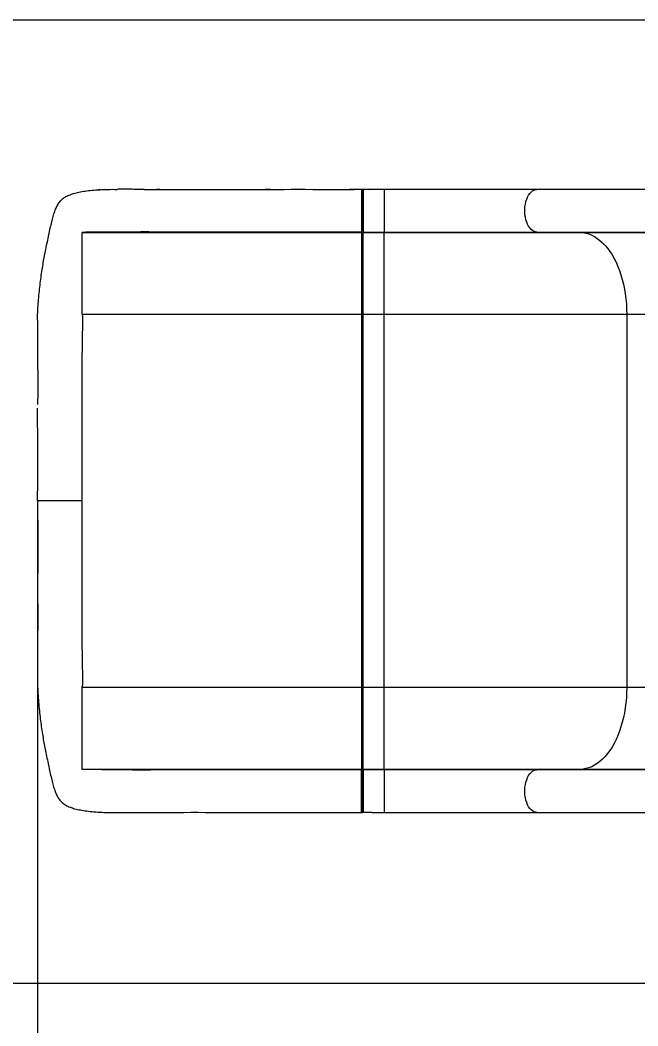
# Model space of a CAD drawing. Header units: millimetres. Extents: x -4275 to 3276, y -2359 to 2399.
# Drawn here: x -1463 to -768, y -305 to 827 of the extents above; entities that cross this region are included whole.
import ezdxf

# ---------------------------------------------------------------- set-up
doc = ezdxf.new("R2010")
doc.units = ezdxf.units.MM
doc.layers.add('DIKOM_ОБЪЕКТ', color=7, linetype='Continuous')
doc.layers.add('DIKOM_РАЗМЕР_ОБЪЕКТА', color=7, linetype='Continuous')
doc.styles.add('style1', font='arialbd.ttf', dxfattribs={"width": 0.8})
doc.dimstyles.new('1-50', dxfattribs={"dimtxt": 300, "dimasz": 200, "dimexe": 100, "dimexo": 0, "dimgap": 100, "dimtad": 1, "dimtoh": 1, "dimtxsty": 'style1', "dimcen": 200, "dimclrd": 7, "dimclre": 7, "dimclrt": 7, "dimadec": 1, "dimazin": 2, "dimtfac": 1, "dimtmove": 0, "dimatfit": 2, "dimfxl": 0, "dimlwd": 25, "dimlwe": 18, "dimarcsym": 0})

# ---------------------------------------------------------------- blocks, each defined once
blk = doc.blocks.new('A$Cf47a72d9')
at = {"color": 7, "linetype": 'Continuous', "lineweight": 15}
for p, q in [((70.8, 893.2), (70.1, 893.1)), ((135.2, 893.5), (134.1, 893.5)), ((137.4, 893.5), (135.2, 893.5)), ((364.5, 893.5), (350.8, 893.5)), ((374, 893.5), (364.5, 893.5)), ((365.5, 893.5), (364.7, 893.5)), ((365.2, 893), (365.2, 893.2)), ((366.1, 892.4), (365.2, 893.2)), ((376, 893.5), (366.4, 893.5)), ((374, 893.5), (374.1, 893.5)), ((390, 893.5), (376, 893.5)), ((390, 893.5), (390, 845.5)), ((717.3, 893.5), (562, 893.5)), ((50.1, 845), (50, 845)), ((50, 845), (364.6, 845)), ((50, 843.7), (50, 843.7)), ((50.6, 845.1), (50.1, 845)), ((50.1, 845), (50.1, 845)), ((139.4, 845.5), (134, 845.5)), ((153.7, 845.5), (139.4, 845.5)), ((310.9, 845.5), (153.7, 845.5)), ((364.6, 845.5), (310.9, 845.5)), ((364.6, 845.8), (364.6, 845.7)), ((364.6, 845.5), (364.6, 845)), ((364.6, 845), (364.6, 753)), ((365.3, 845.8), (366.2, 846.7)), ((365.3, 845.3), (366.2, 846.3)), ((365.3, 845.3), (365.3, 845.8)), ((365.3, 753), (365.3, 845.3)), ((365.9, 846), (365.9, 845.5)), ((365.9, 845.5), (365.9, 753)), ((366.2, 846.3), (366.4, 845.6)), ((366.4, 845.5), (390, 845.5)), ((366.4, 845), (366.4, 845.5)), ((366.4, 845), (390, 845)), ((366.4, 753), (366.4, 845)), ((390, 845.5), (562, 845.5)), ((390, 845), (390, 845.5)), ((390, 845), (610.5, 845)), ((390, 753), (390, 845)), ((562, 845.5), (717.3, 845.5)), ((562, 845.5), (610.5, 845)), ((610.5, 845), (743.1, 845)), ((50, 824.6), (50, 829.3)), ((50, 797.5), (50, 803.9)), ((50, 753), (50, 760.2)), ((50, 753), (50, 752.5)), ((50, 753), (364.6, 753)), ((50, 752.5), (50, 751.9)), ((364.6, 753), (365.3, 753)), ((364.6, 753), (364.6, 333)), ((365.3, 333), (365.3, 753)), ((365.3, 753), (365.9, 753)), ((365.9, 753), (365.9, 333)), ((366.4, 753), (365.9, 753)), ((366.4, 753), (390, 753)), ((366.4, 333), (366.4, 753)), ((390, 753), (663, 753)), ((390, 333), (390, 753)), ((663, 753), (818.3, 753)), ((663, 753), (663, 333)), ((50, 543), (50, 687.7)), ((0, 543.6), (0.1, 564.8)), ((0, 543), (0, 543.6)), ((50, 398.3), (50, 543)), ((0, 334), (0.2, 331.6)), ((0.2, 331.6), (0.3, 329.3)), ((50, 333.5), (50, 334.1)), ((50, 333), (50, 333.5)), ((50, 325.8), (50, 333)), ((364.6, 333), (50, 333)), ((364.6, 333), (364.6, 241)), ((364.6, 333), (365.3, 333)), ((365.3, 240.7), (365.3, 333)), ((365.9, 333), (365.3, 333)), ((365.9, 333), (365.9, 240.5)), ((366.4, 333), (365.9, 333)), ((390, 333), (366.4, 333)), ((366.4, 241), (366.4, 333)), ((663, 333), (390, 333)), ((390, 241), (390, 333)), ((818.3, 333), (663, 333)), ((50, 282.1), (50, 288.5)), ((50, 256.7), (50, 261.4)), ((50, 242.3), (50, 242.3)), ((50.1, 241), (50, 241)), ((364.6, 241), (50, 241)), ((50.1, 241), (50.1, 241)), ((50.6, 240.9), (50.1, 241)), ((139.4, 240.5), (134, 240.5)), ((153.7, 240.5), (139.4, 240.5)), ((310.9, 240.5), (153.7, 240.5)), ((364.6, 240.5), (310.9, 240.5)), ((364.6, 241), (364.6, 240.5)), ((364.6, 240.2), (364.6, 240.3)), ((365.3, 240.2), (365.3, 240.7)), ((365.9, 240.1), (365.3, 240.7)), ((365.3, 240.2), (365.9, 239.5)), ((365.9, 240.5), (365.9, 240)), ((366.1, 239.2), (366.1, 239.6)), ((366.4, 240.4), (366.2, 239.9)), ((366.4, 240.5), (366.4, 241)), ((390, 241), (366.4, 241)), ((390, 240.5), (366.4, 240.5)), ((610.5, 241), (390, 241)), ((390, 240.5), (390, 241)), ((390, 240.5), (390, 192.5)), ((562, 240.5), (390, 240.5)), ((610.5, 241), (562, 240.5)), ((717.3, 240.5), (562, 240.5)), ((743.1, 241), (610.5, 241)), ((69.2, 192.9), (69.8, 192.9)), ((69.8, 192.9), (70.8, 192.8)), ((134.1, 192.5), (135.3, 192.5)), ((135.3, 192.5), (137.4, 192.5)), ((350, 192.5), (350.8, 192.5)), ((350.8, 192.5), (364.5, 192.5)), ((364.5, 192.5), (364.5, 192.7)), ((374, 192.5), (364.5, 192.5)), ((364.6, 192.5), (365.5, 192.5)), ((365.2, 192.8), (366.1, 193.6)), ((366.2, 193.3), (366.4, 192.6)), ((376, 192.5), (366.4, 192.5)), ((374.1, 192.5), (374, 192.5)), ((376, 192.5), (390, 192.5)), ((562, 192.5), (717.3, 192.5))]:
    blk.add_line(p, q, dxfattribs=at)
at = {"color": 7, "linetype": 'Continuous', "lineweight": 15, "flags": 128}
for points in [[(562, 845.5), (560.3, 845.7), (558.6, 846.3), (557, 847.2), (555.4, 848.5), (553.9, 850.1), (552.6, 852), (551.4, 854.2), (550.4, 856.6), (549.6, 859.3), (548.9, 862.1), (548.5, 865), (548.3, 868), (548.3, 871), (548.5, 874), (548.9, 876.9), (549.6, 879.7), (550.4, 882.4), (551.4, 884.8), (552.6, 887), (553.9, 888.9), (555.4, 890.5), (557, 891.8), (558.6, 892.7), (560.3, 893.3), (562, 893.5)], [(610.5, 845), (613.8, 844.8), (617.1, 844.2), (620.4, 843.3), (623.6, 842), (626.8, 840.4), (629.9, 838.4), (632.9, 836.1), (635.8, 833.4), (638.7, 830.5), (641.4, 827.2), (644, 823.7), (646.5, 819.9), (648.8, 815.8), (651, 811.5), (653, 806.9), (654.8, 802.1), (656.5, 797.2), (658, 792), (659.3, 786.7), (660.4, 781.3), (661.3, 775.8), (662.1, 770.2), (662.6, 764.5), (662.9, 758.8), (663, 753)], [(663, 333), (662.9, 327.2), (662.6, 321.5), (662.1, 315.8), (661.3, 310.2), (660.4, 304.7), (659.3, 299.3), (658, 294), (656.5, 288.8), (654.8, 283.9), (653, 279.1), (651, 274.5), (648.8, 270.2), (646.5, 266.1), (644, 262.3), (641.4, 258.8), (638.7, 255.5), (635.8, 252.6), (632.9, 249.9), (629.9, 247.6), (626.8, 245.6), (623.6, 244), (620.4, 242.7), (617.1, 241.8), (613.8, 241.2), (610.5, 241)], [(562, 192.5), (560.3, 192.7), (558.6, 193.3), (557, 194.2), (555.4, 195.5), (553.9, 197.1), (552.6, 199), (551.4, 201.2), (550.4, 203.6), (549.6, 206.3), (548.9, 209.1), (548.5, 212), (548.3, 215), (548.3, 218), (548.5, 221), (548.9, 223.9), (549.6, 226.7), (550.4, 229.4), (551.4, 231.8), (552.6, 234), (553.9, 235.9), (555.4, 237.5), (557, 238.8), (558.6, 239.7), (560.3, 240.3), (562, 240.5)]]:
    blk.add_lwpolyline(points, dxfattribs=at)
at = {"color": 7, "linetype": 'Continuous', "lineweight": 15}
for centre, radius, start, end in [((364.6, 846), 1, 270.003, 314.9951), ((366.4, 845.5), 0.497, 179.7142, 270.2858), ((364.6, 240), 1, 45.0116, 89.9924), ((366.4, 240.5), 0.497, 89.7111, 180.2906)]:
    blk.add_arc(centre, radius, start, end, dxfattribs=at)
for points, knots in [([(0, 746.5), (0, 746.8), (0, 750.4), (0.2, 757.3), (0.8, 767.1), (1.7, 776.7), (2.7, 785.9), (3.8, 794.8), (5.1, 803.2), (6.4, 811.3), (7.8, 818.8), (9.3, 826.6), (11, 834.5), (12.7, 842.4), (14.3, 849.9), (15.9, 856.8), (17.6, 863.2), (19.3, 868.8), (21.3, 873.7), (23.6, 877.9), (26.4, 881.4), (29.8, 884.3), (33.9, 886.6), (39, 888.5), (44.8, 890.1), (51.5, 891.3), (59.1, 892.4), (67.5, 893.1), (76.8, 893.4), (84.2, 893.6), (88.7, 893.5), (89.5, 893.5)], [0, 0, 0, 0, 0.002971, 0.034696, 0.066275, 0.09766, 0.128688, 0.159758, 0.191088, 0.222195, 0.253141, 0.284089, 0.322944, 0.361883, 0.400838, 0.43974, 0.478506, 0.517308, 0.556348, 0.59581, 0.635495, 0.675173, 0.714994, 0.754797, 0.794447, 0.833966, 0.873063, 0.912039, 0.951288, 0.990471, 1, 1, 1, 1]), ([(70.1, 893.1), (69.6, 893.1), (69.1, 893.1), (68.5, 893), (68.4, 893)], [0, 0, 0, 0, 0.854431, 1, 1, 1, 1]), ([(120.1, 893.4), (119.1, 893.4), (116.5, 893.4), (112.5, 893.5), (108.2, 893.5), (104.3, 893.6), (100.3, 893.6), (96.1, 893.6), (92.5, 893.6), (90.3, 893.6), (89.5, 893.5)], [0, 0, 0, 0, 0.08966, 0.230419, 0.356752, 0.471542, 0.599017, 0.744622, 0.908263, 1, 1, 1, 1]), ([(120.1, 893.4), (121.4, 893.4), (125.4, 893.4), (132.2, 893.5), (140.3, 893.5), (148.3, 893.4), (175.2, 893.3), (220.9, 893.4), (285.4, 893.6), (328.5, 893.5), (350, 893.5)], [0, 0, 0, 0, 0.018342, 0.053355, 0.088694, 0.123729, 0.158763, 0.439092, 0.719547, 1, 1, 1, 1]), ([(262.2, 893.5), (260.7, 893.5), (258.7, 893.5), (256.7, 893.5), (256.2, 893.5)], [0, 0, 0, 0, 0.760527, 1, 1, 1, 1]), ([(350, 893.5), (350.8, 893.5), (352.4, 893.5), (354.5, 893.5), (355.7, 893.5), (356.1, 893.5)], [0, 0, 0, 0, 0.377445, 0.755598, 1, 1, 1, 1]), ([(365.2, 893.2), (365.2, 893.3), (365.2, 893.3), (365.1, 893.4), (365, 893.4), (364.9, 893.5), (364.8, 893.5), (364.7, 893.5), (364.6, 893.5), (364.5, 893.5)], [0, 0, 0, 0, 0.132683, 0.26546, 0.398265, 0.531184, 0.663983, 0.796511, 1, 1, 1, 1]), ([(364.5, 893.5), (364.5, 893.4), (364.5, 893.3), (364.5, 891.8), (364.5, 889.6), (364.5, 886.6), (364.5, 882.9), (364.5, 878.8), (364.6, 874.2), (364.6, 869.5), (364.6, 864.8), (364.6, 860.3), (364.6, 856.1), (364.6, 852.4), (364.6, 849.4), (364.6, 847.2), (364.6, 846), (364.6, 845.8), (364.6, 845.8)], [0, 0, 0, 0, 0.065202, 0.130222, 0.195183, 0.260365, 0.325177, 0.390346, 0.45522, 0.520526, 0.585427, 0.650425, 0.715493, 0.780305, 0.845479, 0.910289, 0.975434, 1, 1, 1, 1]), ([(365.2, 893.2), (365.2, 893.2), (365.1, 893.3), (364.9, 893.4), (364.7, 893.4), (364.6, 893.4), (364.5, 893.4)], [0, 0, 0, 0, 0.247587, 0.500068, 0.752522, 1, 1, 1, 1]), ([(365.3, 845.8), (365.3, 845.9), (365.3, 846.1), (365.3, 847.5), (365.3, 849.7), (365.3, 852.6), (365.3, 856.3), (365.3, 860.4), (365.3, 864.9), (365.3, 869.5), (365.3, 874.2), (365.3, 878.7), (365.2, 882.8), (365.2, 886.4), (365.2, 889.4), (365.2, 891.6), (365.2, 892.8), (365.2, 893), (365.2, 893)], [0, 0, 0, 0, 0.064121, 0.128385, 0.19233, 0.256637, 0.320593, 0.384808, 0.448957, 0.513009, 0.577459, 0.641477, 0.705777, 0.769717, 0.834012, 0.898091, 0.962218, 1, 1, 1, 1]), ([(366.4, 893.4), (366.3, 893.2), (366.2, 892.8), (366, 891.6), (365.9, 890.2), (365.9, 888.7), (365.9, 887.1), (365.9, 885.4), (365.9, 883.2), (365.9, 880.6), (365.9, 877.3), (365.9, 873.9), (365.9, 870.5), (365.9, 867), (365.9, 863.5), (365.9, 860.2), (365.9, 857.5), (365.9, 855.3), (365.9, 853.4), (365.9, 851.4), (365.9, 849.5), (366, 847.7), (366.2, 846.6), (366.2, 846.3), (366.2, 846.3)], [0, 0, 0, 0, 0.057417, 0.107911, 0.150965, 0.187293, 0.226258, 0.262885, 0.299178, 0.352551, 0.405043, 0.457942, 0.510635, 0.563437, 0.615819, 0.668392, 0.719514, 0.752981, 0.787949, 0.834157, 0.877632, 0.929039, 0.987847, 1, 1, 1, 1]), ([(366.4, 893.5), (366.4, 893.5), (366.4, 893.5), (366.4, 893.4), (366.4, 893.3)], [0, 0, 0, 0, 0.28221, 1, 1, 1, 1]), ([(366.4, 893.3), (366.4, 893.3), (366.4, 893.3), (366.4, 892.9), (366.4, 892.4), (366.4, 891.5), (366.4, 890.3), (366.4, 888.7), (366.4, 887), (366.4, 885.4), (366.4, 884.2), (366.4, 882.6), (366.4, 880.7), (366.4, 878.9), (366.4, 877.4), (366.4, 876.2), (366.4, 874.8), (366.4, 873.5), (366.4, 872.2), (366.4, 870.8), (366.4, 869.8), (366.4, 868.9), (366.4, 867.8), (366.4, 866.4), (366.4, 865.1), (366.4, 863.9), (366.4, 862.7), (366.4, 861.5), (366.4, 860.6), (366.4, 859.8), (366.4, 858.8), (366.4, 857.5), (366.4, 856.4), (366.4, 855.4), (366.4, 854.4), (366.4, 853.4), (366.4, 852.8), (366.4, 851.9), (366.4, 851), (366.4, 849.8), (366.4, 848.9), (366.4, 848.1), (366.4, 847.2), (366.4, 846.6), (366.4, 846.3), (366.4, 846.2)], [0, 0, 0, 0, 0.010081, 0.041007, 0.074517, 0.106927, 0.148505, 0.194159, 0.23886, 0.263093, 0.289157, 0.312421, 0.349196, 0.386631, 0.402874, 0.422989, 0.443105, 0.463221, 0.483337, 0.503453, 0.523568, 0.527859, 0.547161, 0.572512, 0.590088, 0.607436, 0.62625, 0.645065, 0.663879, 0.667985, 0.687244, 0.712738, 0.730332, 0.747709, 0.766561, 0.785413, 0.804265, 0.808365, 0.839214, 0.86768, 0.891823, 0.918206, 0.944589, 0.983828, 1, 1, 1, 1]), ([(562, 893.5), (557, 893.5), (547, 893.5), (531.1, 893.5), (514.6, 893.5), (497.7, 893.5), (480.2, 893.5), (462.5, 893.5), (444.5, 893.5), (426.3, 893.5), (408.1, 893.5), (396, 893.5), (390, 893.5)], [0, 0, 0, 0, 0.098974, 0.198609, 0.298758, 0.399272, 0.5, 0.600729, 0.701245, 0.801394, 0.901028, 1, 1, 1, 1]), ([(50, 843.7), (50, 844), (50, 844.8), (50, 844.9), (50, 845)], [0, 0, 0, 0, 0.5, 1, 1, 1, 1]), ([(50, 842.2), (50, 842.6), (50.1, 843.1), (50, 843.5), (50, 843.7)], [0, 0, 0, 0, 0.640732, 1, 1, 1, 1]), ([(50, 829.3), (50, 830.2), (50, 832), (50, 834.3), (50, 836.3), (50, 838.1), (50, 839.7), (50, 841.1), (50, 841.8), (50, 842.2)], [0, 0, 0, 0, 0.157906, 0.303752, 0.437537, 0.587824, 0.72413, 0.857127, 1, 1, 1, 1]), ([(56.7, 845.2), (55.7, 845.2), (53.8, 845.2), (51.7, 845.1), (50.9, 845.1), (50.6, 845.1)], [0, 0, 0, 0, 0.333269, 0.666722, 1, 1, 1, 1]), ([(67.7, 845.3), (66.3, 845.3), (63.4, 845.3), (59.7, 845.2), (57.7, 845.2), (56.7, 845.2)], [0, 0, 0, 0, 0.3333, 0.666726, 1, 1, 1, 1]), ([(88.7, 845.4), (86, 845.4), (80.8, 845.4), (73.8, 845.3), (69.7, 845.3), (67.7, 845.3)], [0, 0, 0, 0, 0.33764, 0.67204, 1, 1, 1, 1]), ([(88.7, 845.4), (88.8, 845.4), (90.7, 845.4), (94.6, 845.5), (100, 845.6), (105.2, 845.7), (110, 845.8), (114.3, 845.9), (117.9, 846), (120.9, 846), (123.3, 846), (125.9, 845.9), (129.1, 845.7), (132, 845.5), (133.6, 845.5), (134.1, 845.5)], [0, 0, 0, 0, 0.016343, 0.15877, 0.288647, 0.405296, 0.508068, 0.59643, 0.670041, 0.728787, 0.772878, 0.810275, 0.88533, 0.962686, 1, 1, 1, 1]), ([(134, 845.5), (130.9, 845.5), (124.7, 845.5), (115.3, 845.5), (106, 845.5), (97.1, 845.4), (91.3, 845.4), (88.7, 845.4), (88.7, 845.4)], [0, 0, 0, 0, 0.194686, 0.393192, 0.594331, 0.796809, 0.999292, 1, 1, 1, 1]), ([(310.9, 845.5), (317.9, 845.5), (335.8, 845.5), (353.7, 845.6), (364.6, 845.7)], [0, 0, 0, 0, 0.393665, 1, 1, 1, 1]), ([(364.5, 845.6), (364.6, 845.6), (364.8, 845.5), (365, 845.6), (365, 845.6)], [0, 0, 0, 0, 0.616528, 1, 1, 1, 1]), ([(364.6, 845.5), (364.7, 845.5), (364.8, 845.5), (365, 845.6), (365, 845.6)], [0, 0, 0, 0, 0.680907, 1, 1, 1, 1]), ([(365, 845.6), (365, 845.6), (365.1, 845.7), (365.2, 845.7), (365.3, 845.8)], [0, 0, 0, 0, 0.195865, 1, 1, 1, 1]), ([(366.4, 845.5), (366.3, 845.5), (366.2, 845.5), (366.1, 845.6), (366, 845.7), (365.9, 845.8), (365.9, 845.9), (365.9, 846), (365.9, 846)], [0, 0, 0, 0, 0.196468, 0.392667, 0.588958, 0.785235, 0.981627, 1, 1, 1, 1]), ([(366.4, 846.2), (366.4, 846.2), (366.4, 846.1), (366.4, 846.1), (366.4, 846), (366.4, 846), (366.4, 846), (366.4, 846), (366.4, 846), (366.4, 846), (366.4, 846), (366.4, 846), (366.4, 846), (366.4, 846), (366.4, 846), (366.4, 845.9), (366.4, 845.9), (366.4, 845.8), (366.4, 845.7), (366.4, 845.5), (366.4, 845.5), (366.4, 845.5)], [0, 0, 0, 0, 0.01425, 0.103834, 0.14325, 0.160595, 0.168226, 0.171585, 0.174223, 0.174225, 0.174258, 0.174344, 0.174665, 0.175911, 0.180811, 0.200256, 0.277719, 0.357935, 0.461007, 0.586936, 1, 1, 1, 1]), ([(50, 803.9), (50, 806.5), (50, 811.5), (50, 818.5), (50, 822.5), (50, 824.6)], [0, 0, 0, 0, 0.333332, 0.666666, 1, 1, 1, 1]), ([(50, 773.7), (50, 776.5), (50, 782), (50, 790), (50, 795), (50, 797.5)], [0, 0, 0, 0, 0.333334, 0.666666, 1, 1, 1, 1]), ([(50, 760.2), (50, 762.4), (50, 767), (50, 771.5), (50, 773.7)], [0, 0, 0, 0, 0.500002, 1, 1, 1, 1]), ([(50, 687.7), (50.2, 698.5), (50.4, 714.6), (50.7, 731.7), (50.8, 738.3), (50.8, 739.6), (50.8, 741.3), (50.9, 744.1), (51, 747.5), (51, 749.9), (50.8, 751.1), (50.6, 751.6), (50.4, 751.8), (50.3, 751.9), (50.1, 751.9), (50, 751.9)], [0, 0, 0, 0, 0.499944, 0.749917, 0.793786, 0.806253, 0.81012, 0.874904, 0.937396, 0.968592, 0.984218, 0.992102, 0.994077, 0.996051, 1, 1, 1, 1]), ([(0, 746.5), (0, 746.1), (0, 745.1), (0, 743.2), (-0.1, 740.6), (-0.1, 737.3), (-0.1, 733), (-0.2, 727.9), (-0.2, 722.2), (-0.2, 716.9), (-0.2, 712.4), (-0.2, 709.2), (-0.2, 707), (-0.1, 705.6), (-0.1, 704.2), (-0.1, 702.5), (0, 700.4), (0, 697.7), (0, 694.3), (0.1, 690), (0.1, 685.2), (0.2, 679.9), (0.2, 674.3), (0.2, 668.8), (0.2, 663.9), (0.1, 659.5), (0, 655.9), (0, 653.2), (0, 651.9), (0, 651.3)], [0, 0, 0, 0, 0.016044, 0.034464, 0.061511, 0.09567, 0.136994, 0.194363, 0.25389, 0.312514, 0.358523, 0.392575, 0.41323, 0.426213, 0.440644, 0.458497, 0.479833, 0.504679, 0.542204, 0.585691, 0.635181, 0.690762, 0.751065, 0.807475, 0.858808, 0.905446, 0.947943, 0.977494, 1, 1, 1, 1]), ([(0.1, 564.8), (0.1, 573.8), (0.1, 598.9), (0.1, 626.4), (0, 645), (0, 647.3)], [0, 0, 0, 0, 0.325445, 0.915641, 1, 1, 1, 1]), ([(0.4, 543), (0.2, 542.5), (0, 542), (0, 541.4), (0, 541.3)], [0, 0, 0, 0, 0.831517, 1, 1, 1, 1]), ([(50, 543), (47.6, 543), (42.7, 543), (35.5, 543), (28.5, 543), (22.1, 543), (16.3, 543), (11.3, 543), (7.1, 543), (3.9, 543), (1.7, 543), (0.2, 543), (0.1, 543), (0, 543)], [0, 0, 0, 0, 0.093082, 0.186335, 0.279716, 0.373188, 0.466709, 0.560246, 0.648421, 0.73654, 0.824569, 0.912476, 1, 1, 1, 1]), ([(0, 543), (0.1, 526.8), (0.1, 494.3), (0.1, 459.6), (0, 441.1), (0, 438.8)], [0, 0, 0, 0, 0.467018, 0.933974, 1, 1, 1, 1]), ([(0, 434.7), (0, 434.1), (0, 432.8), (0, 430.1), (0.1, 426.5), (0.2, 422.1), (0.2, 416.8), (0.2, 410.6), (0.1, 404), (0.1, 397.9), (0, 392.6), (0, 387.9), (-0.1, 384), (-0.1, 381.1), (-0.2, 379.2), (-0.2, 377.3), (-0.2, 374.7), (-0.2, 371.1), (-0.2, 366.7), (-0.2, 361.4), (-0.1, 355.7), (-0.1, 350.9), (-0.1, 347.3), (-0.1, 344.8), (0, 342.6), (0, 340.9), (0, 339.9), (0, 339.5)], [0, 0, 0, 0, 0.022507, 0.052058, 0.094558, 0.141197, 0.192532, 0.260849, 0.332214, 0.395244, 0.449585, 0.49533, 0.540483, 0.572423, 0.584728, 0.603591, 0.631129, 0.667608, 0.713395, 0.769047, 0.831963, 0.886985, 0.917931, 0.944029, 0.965534, 0.983956, 1, 1, 1, 1]), ([(50, 334.1), (50.1, 334.1), (50.3, 334.1), (50.4, 334.2), (50.6, 334.4), (50.9, 335.4), (51, 337.2), (50.9, 339.6), (50.9, 342), (50.9, 344.1), (50.8, 345.7), (50.8, 347.2), (50.8, 348.8), (50.8, 350.6), (50.7, 352.9), (50.7, 355.6), (50.6, 359.1), (50.6, 362.5), (50.4, 370), (50.3, 381.9), (50.1, 392.7), (50, 398.3)], [0, 0, 0, 0, 0.00395, 0.005924, 0.0079, 0.015784, 0.052823, 0.090593, 0.128917, 0.165595, 0.1884, 0.202757, 0.231842, 0.262707, 0.286181, 0.33892, 0.392132, 0.445816, 0.499972, 0.739283, 1, 1, 1, 1]), ([(0, 339.5), (0, 339.2), (0, 335.6), (0.2, 328.7), (0.8, 318.9), (1.7, 309.3), (2.7, 300.1), (3.8, 291.2), (5.1, 282.8), (6.4, 274.7), (7.8, 267.2), (9.3, 259.4), (11, 251.5), (12.7, 243.6), (14.3, 236.1), (15.9, 229.2), (17.6, 222.8), (19.3, 217.2), (21.3, 212.3), (23.6, 208.1), (26.4, 204.6), (29.8, 201.7), (33.9, 199.4), (39, 197.5), (44.8, 195.9), (51.5, 194.7), (59.1, 193.6), (67.6, 192.9), (74.9, 192.6), (79.6, 192.5), (81, 192.5)], [0, 0, 0, 0, 0.003072, 0.035871, 0.068521, 0.100969, 0.133049, 0.165172, 0.197564, 0.229725, 0.261719, 0.293716, 0.333888, 0.374146, 0.414421, 0.454641, 0.494721, 0.534838, 0.575201, 0.616, 0.65703, 0.698052, 0.739223, 0.780375, 0.821368, 0.862227, 0.902649, 0.942946, 0.983524, 1, 1, 1, 1]), ([(50, 312.3), (50, 314.5), (50, 319), (50, 323.6), (50, 325.8)], [0, 0, 0, 0, 0.5, 1, 1, 1, 1]), ([(50, 288.5), (50, 291), (50, 296), (50, 304), (50, 309.5), (50, 312.3)], [0, 0, 0, 0, 0.333333, 0.666666, 1, 1, 1, 1]), ([(50, 261.4), (50, 263.5), (50, 267.5), (50, 274.5), (50, 279.5), (50, 282.1)], [0, 0, 0, 0, 0.333333, 0.666667, 1, 1, 1, 1]), ([(50, 243.8), (50, 244.3), (50, 245.3), (50, 247.5), (50, 249.9), (50, 253.1), (50, 255.4), (50, 256.7)], [0, 0, 0, 0, 0.200024, 0.356278, 0.588253, 0.782309, 1, 1, 1, 1]), ([(50, 242.3), (50, 242.5), (50.1, 242.9), (50, 243.4), (50, 243.8)], [0, 0, 0, 0, 0.359267, 1, 1, 1, 1]), ([(50, 241), (50, 241.1), (50, 241.2), (50, 242), (50, 242.3)], [0, 0, 0, 0, 0.5, 1, 1, 1, 1]), ([(56.7, 240.8), (55.7, 240.8), (53.8, 240.8), (51.7, 240.9), (50.9, 240.9), (50.6, 240.9)], [0, 0, 0, 0, 0.33326, 0.666713, 1, 1, 1, 1]), ([(67.7, 240.7), (66.3, 240.7), (63.4, 240.7), (59.7, 240.8), (57.7, 240.8), (56.7, 240.8)], [0, 0, 0, 0, 0.333293, 0.666716, 1, 1, 1, 1]), ([(88.7, 240.6), (86, 240.6), (80.8, 240.6), (73.8, 240.6), (69.7, 240.7), (67.7, 240.7)], [0, 0, 0, 0, 0.33764, 0.67204, 1, 1, 1, 1]), ([(134, 240.5), (133.5, 240.5), (132, 240.5), (129.1, 240.3), (125.9, 240.1), (123.3, 240), (120.9, 240), (117.9, 240), (114.3, 240.1), (110, 240.2), (105.2, 240.3), (100, 240.4), (94.6, 240.5), (90.7, 240.6), (88.8, 240.6), (88.7, 240.6)], [0, 0, 0, 0, 0.036454, 0.113879, 0.189001, 0.226431, 0.270562, 0.329361, 0.403037, 0.491478, 0.594342, 0.711096, 0.841088, 0.983643, 1, 1, 1, 1]), ([(134, 240.5), (130.9, 240.5), (124.7, 240.5), (115.3, 240.5), (106, 240.5), (97.1, 240.6), (91.3, 240.6), (88.7, 240.6), (88.7, 240.6)], [0, 0, 0, 0, 0.194686, 0.393192, 0.594331, 0.796809, 0.999292, 1, 1, 1, 1]), ([(364.6, 240.3), (353.7, 240.4), (335.8, 240.5), (317.9, 240.5), (310.9, 240.5)], [0, 0, 0, 0, 0.606335, 1, 1, 1, 1]), ([(365, 240.4), (365, 240.4), (364.8, 240.5), (364.6, 240.4), (364.5, 240.4)], [0, 0, 0, 0, 0.383472, 1, 1, 1, 1]), ([(364.5, 192.7), (364.5, 192.7), (364.5, 192.9), (364.5, 194.2), (364.5, 196.4), (364.5, 199.4), (364.5, 203), (364.5, 207.2), (364.6, 211.8), (364.6, 216.5), (364.6, 221.2), (364.6, 225.7), (364.6, 229.9), (364.6, 233.6), (364.6, 236.6), (364.6, 238.8), (364.6, 240), (364.6, 240.2), (364.6, 240.2)], [0, 0, 0, 0, 0.038691, 0.105719, 0.172256, 0.23925, 0.306019, 0.372829, 0.439834, 0.50696, 0.573693, 0.640531, 0.707437, 0.774082, 0.841098, 0.907739, 0.974726, 1, 1, 1, 1]), ([(365, 240.4), (365, 240.4), (364.8, 240.5), (364.7, 240.5), (364.6, 240.5)], [0, 0, 0, 0, 0.319081, 1, 1, 1, 1]), ([(365.3, 240.2), (365.2, 240.3), (365.1, 240.3), (365, 240.4), (365, 240.4)], [0, 0, 0, 0, 0.804151, 1, 1, 1, 1]), ([(365.2, 192.8), (365.2, 192.9), (365.2, 193), (365.2, 194.4), (365.2, 196.6), (365.2, 199.6), (365.2, 203.2), (365.3, 207.3), (365.3, 211.8), (365.3, 216.5), (365.3, 221.1), (365.3, 225.6), (365.3, 229.7), (365.3, 233.4), (365.3, 236.3), (365.3, 238.5), (365.3, 239.9), (365.3, 240.1), (365.3, 240.2)], [0, 0, 0, 0, 0.062286, 0.124935, 0.187133, 0.24976, 0.312182, 0.374653, 0.437314, 0.500092, 0.562508, 0.62502, 0.687593, 0.749917, 0.812582, 0.874893, 0.937517, 1, 1, 1, 1]), ([(366.4, 240.5), (366.3, 240.5), (366.2, 240.5), (366.1, 240.4), (366, 240.3), (365.9, 240.1), (365.9, 240), (365.9, 239.8), (366, 239.7), (366, 239.6), (366.1, 239.6)], [0, 0, 0, 0, 0.142524, 0.279982, 0.412479, 0.539999, 0.662508, 0.780029, 0.892513, 1, 1, 1, 1]), ([(366.2, 239.9), (366.2, 239.9), (366.1, 239.6), (366, 238.7), (365.9, 237.4), (365.9, 235.9), (365.9, 234.4), (365.9, 232.7), (365.9, 230.6), (365.9, 227.9), (365.9, 224.7), (365.9, 221.4), (365.9, 217.9), (365.9, 214.4), (365.9, 210.9), (365.9, 207.6), (365.9, 204.9), (365.9, 202.7), (365.9, 200.7), (365.9, 198.7), (365.9, 196.7), (366.1, 194.9), (366.2, 193.7), (366.2, 193.4), (366.2, 193.3)], [0, 0, 0, 0, 0.016353, 0.067867, 0.112172, 0.149691, 0.189956, 0.228077, 0.265938, 0.321228, 0.375999, 0.430732, 0.485218, 0.540174, 0.594918, 0.64953, 0.702553, 0.737481, 0.773727, 0.821927, 0.867722, 0.921451, 0.983345, 1, 1, 1, 1]), ([(366.4, 240.5), (366.4, 240.4), (366.4, 240.2), (366.4, 239.2), (366.4, 238.3), (366.4, 237.9), (366.4, 237.4), (366.4, 237), (366.4, 236.6), (366.4, 236.2), (366.4, 235.6), (366.4, 234.9), (366.4, 234.1), (366.4, 233.4), (366.4, 232.8), (366.4, 232.1), (366.4, 231.3), (366.4, 230.6), (366.4, 230), (366.4, 229.4), (366.4, 228.6), (366.4, 227.6), (366.4, 226.5), (366.4, 225.6), (366.4, 224.8), (366.4, 223.9), (366.4, 223), (366.4, 222.1), (366.4, 221.4), (366.4, 220.7), (366.4, 220), (366.4, 218.8), (366.4, 217.6), (366.4, 216.8), (366.4, 216.5)], [0, 0, 0, 0, 0.125187, 0.250374, 0.275428, 0.300482, 0.325537, 0.350591, 0.375645, 0.38279, 0.40884, 0.448003, 0.478006, 0.500233, 0.525295, 0.550357, 0.575418, 0.60048, 0.625541, 0.632729, 0.658727, 0.697772, 0.727852, 0.750175, 0.775188, 0.800201, 0.825214, 0.850227, 0.87524, 0.882433, 0.903649, 0.937376, 0.973774, 1, 1, 1, 1]), ([(366.4, 216.5), (366.4, 214.9), (366.4, 211.8), (366.4, 208.3), (366.4, 206.1), (366.4, 204.9), (366.4, 203.7), (366.4, 202.6), (366.4, 201.5), (366.4, 200.5), (366.4, 199.8), (366.4, 199.1), (366.4, 198.4), (366.4, 197.5), (366.4, 196.7), (366.4, 196), (366.4, 195.4), (366.4, 194.8), (366.4, 194.5), (366.4, 194.1), (366.4, 193.8), (366.4, 193.5), (366.4, 193.3), (366.4, 193.2)], [0, 0, 0, 0, 0.147619, 0.294857, 0.337393, 0.379546, 0.421699, 0.463852, 0.506005, 0.548158, 0.590311, 0.59848, 0.638907, 0.690433, 0.72893, 0.766883, 0.806322, 0.845761, 0.8852, 0.892832, 0.923548, 0.969689, 1, 1, 1, 1]), ([(81, 192.5), (81.3, 192.5), (82.4, 192.4), (84.5, 192.4), (87.5, 192.4), (91.1, 192.4), (95, 192.4), (99.7, 192.4), (104.9, 192.4), (110.8, 192.5), (116.2, 192.5), (119.7, 192.6), (121.3, 192.6), (121.3, 192.6)], [0, 0, 0, 0, 0.039992, 0.121684, 0.210145, 0.305677, 0.407009, 0.507958, 0.640849, 0.771871, 0.901193, 0.997274, 1, 1, 1, 1]), ([(121.3, 192.6), (122.3, 192.6), (125.8, 192.6), (132.2, 192.5), (140.3, 192.5), (148.3, 192.6), (175.2, 192.7), (220.9, 192.6), (285.4, 192.4), (328.5, 192.5), (350, 192.5)], [0, 0, 0, 0, 0.012904, 0.04811, 0.083645, 0.118874, 0.154102, 0.435985, 0.717994, 1, 1, 1, 1]), ([(256.3, 192.5), (257.1, 192.5), (259.1, 192.5), (261.1, 192.5), (262.2, 192.5)], [0, 0, 0, 0, 0.411166, 1, 1, 1, 1]), ([(364.5, 192.6), (364.6, 192.6), (364.7, 192.6), (364.9, 192.6), (365.1, 192.7), (365.2, 192.8), (365.2, 192.8)], [0, 0, 0, 0, 0.247473, 0.499921, 0.752422, 1, 1, 1, 1]), ([(364.5, 192.5), (364.6, 192.5), (364.7, 192.5), (364.8, 192.5), (364.9, 192.6), (365, 192.6), (365.1, 192.7), (365.2, 192.7), (365.2, 192.8)], [0, 0, 0, 0, 0.266745, 0.39966, 0.532592, 0.665379, 0.798095, 1, 1, 1, 1]), ([(366.1, 193.4), (366.1, 193.5), (366.1, 193.6), (366.1, 194.4), (366.1, 194.7)], [0, 0, 0, 0, 0.588472, 1, 1, 1, 1]), ([(366.4, 193.2), (366.4, 193.2), (366.4, 193.1), (366.4, 192.7), (366.4, 192.6), (366.4, 192.5)], [0, 0, 0, 0, 0.021575, 0.183575, 1, 1, 1, 1]), ([(390, 192.5), (396, 192.5), (408.1, 192.5), (426.3, 192.5), (444.5, 192.5), (462.5, 192.5), (480.2, 192.5), (497.7, 192.5), (514.6, 192.5), (531.1, 192.5), (547, 192.5), (557, 192.5), (562, 192.5)], [0, 0, 0, 0, 0.098973, 0.198608, 0.298758, 0.399272, 0.5, 0.60073, 0.701245, 0.801394, 0.901027, 1, 1, 1, 1])]:
    blk.add_open_spline(points, degree=3, knots=knots, dxfattribs=at)
blk = doc.blocks.new('*D2')
at = {"layer": 'Defpoints', "color": 0, "transparency": 16777216}
for p in [(-1443.3, 286.6), (1769.7, -3.4), (1769.7, -825.6)]:
    blk.add_point(p, dxfattribs=at)
at = {"layer": 'DIKOM_РАЗМЕР_ОБЪЕКТА', "color": 7, "lineweight": 18, "transparency": 16777216}
for p, q in [((-1443.3, 286.6), (-1443.3, -925.6)), ((1769.7, -3.4), (1769.7, -925.6))]:
    blk.add_line(p, q, dxfattribs=at)
at = {"layer": 'DIKOM_РАЗМЕР_ОБЪЕКТА', "color": 7, "lineweight": 25, "transparency": 16777216}
blk.add_line((-1243.3, -825.6), (1569.7, -825.6), dxfattribs=at)
at = {"layer": 'DIKOM_РАЗМЕР_ОБЪЕКТА', "color": 7, "transparency": 16777216}
for points in [[(-1243.3, -792.2), (-1243.3, -858.9), (-1443.3, -825.6)], [(1569.7, -792.2), (1569.7, -858.9), (1769.7, -825.6)]]:
    blk.add_solid(points, dxfattribs=at)
at = {"layer": 'DIKOM_РАЗМЕР_ОБЪЕКТА', "color": 7, "transparency": 16777216, "insert": (163.2, -572.3), "char_height": 300, "attachment_point": 5, "style": 'style1'}
blk.add_mtext('{\\fArial|b0|i0|c204|p34;3200}', dxfattribs=at)
blk = doc.blocks.new('*D3')
at = {"layer": 'Defpoints', "color": 0, "transparency": 16777216}
for p in [(750.1, 827), (-1724.8, -256.8), (749.8, -256.8)]:
    blk.add_point(p, dxfattribs=at)
at = {"layer": 'DIKOM_РАЗМЕР_ОБЪЕКТА', "color": 7, "lineweight": 18, "transparency": 16777216}
for p, q in [((750.1, 827), (-1824.8, 827)), ((749.8, -256.8), (-1824.8, -256.8))]:
    blk.add_line(p, q, dxfattribs=at)
at = {"layer": 'DIKOM_РАЗМЕР_ОБЪЕКТА', "color": 7, "lineweight": 25, "transparency": 16777216}
blk.add_line((-1724.8, 627), (-1724.8, -56.8), dxfattribs=at)
at = {"layer": 'DIKOM_РАЗМЕР_ОБЪЕКТА', "color": 7, "transparency": 16777216}
for points in [[(-1758.1, 627), (-1691.5, 627), (-1724.8, 827)], [(-1758.1, -56.8), (-1691.5, -56.8), (-1724.8, -256.8)]]:
    blk.add_solid(points, dxfattribs=at)
at = {"layer": 'DIKOM_РАЗМЕР_ОБЪЕКТА', "color": 7, "transparency": 16777216, "insert": (-1978, 285.1), "char_height": 300, "attachment_point": 5, "rotation": 90, "style": 'style1'}
blk.add_mtext('{\\fArial|b0|i0|c204|p34;1100}', dxfattribs=at)

msp = doc.modelspace()

# ---------------------------------------------------------------- block references
at = {"layer": 'DIKOM_ОБЪЕКТ'}
msp.add_blockref('A$Cf47a72d9', (-1443.356, -256.932), dxfattribs=at)

# ---------------------------------------------------------------- dimensions: what is measured, and where the dimension line sits
at = {"layer": 'DIKOM_РАЗМЕР_ОБЪЕКТА'}
dim = msp.add_linear_dim(base=(-1724.787, -256.84), p1=(750.092, 826.977), p2=(749.839, -256.84), angle=90, text='{\\fArial|b0|i0|c204|p34;1100}', dimstyle='1-50', dxfattribs=at)
dim.commit()
dim.dimension.update_dxf_attribs({"geometry": '*D3', "text_midpoint": (-1724.787, 285.067), "dimtype": 160})
dim = msp.add_linear_dim(base=(1769.706, -825.577), p1=(-1443.308, 286.631), p2=(1769.706, -3.432), text='{\\fArial|b0|i0|c204|p34;3200}', dimstyle='1-50', dxfattribs=at)
dim.commit()
dim.dimension.update_dxf_attribs({"geometry": '*D2', "text_midpoint": (163.199, -825.577), "dimtype": 160})

doc.saveas('drawing.dxf')
